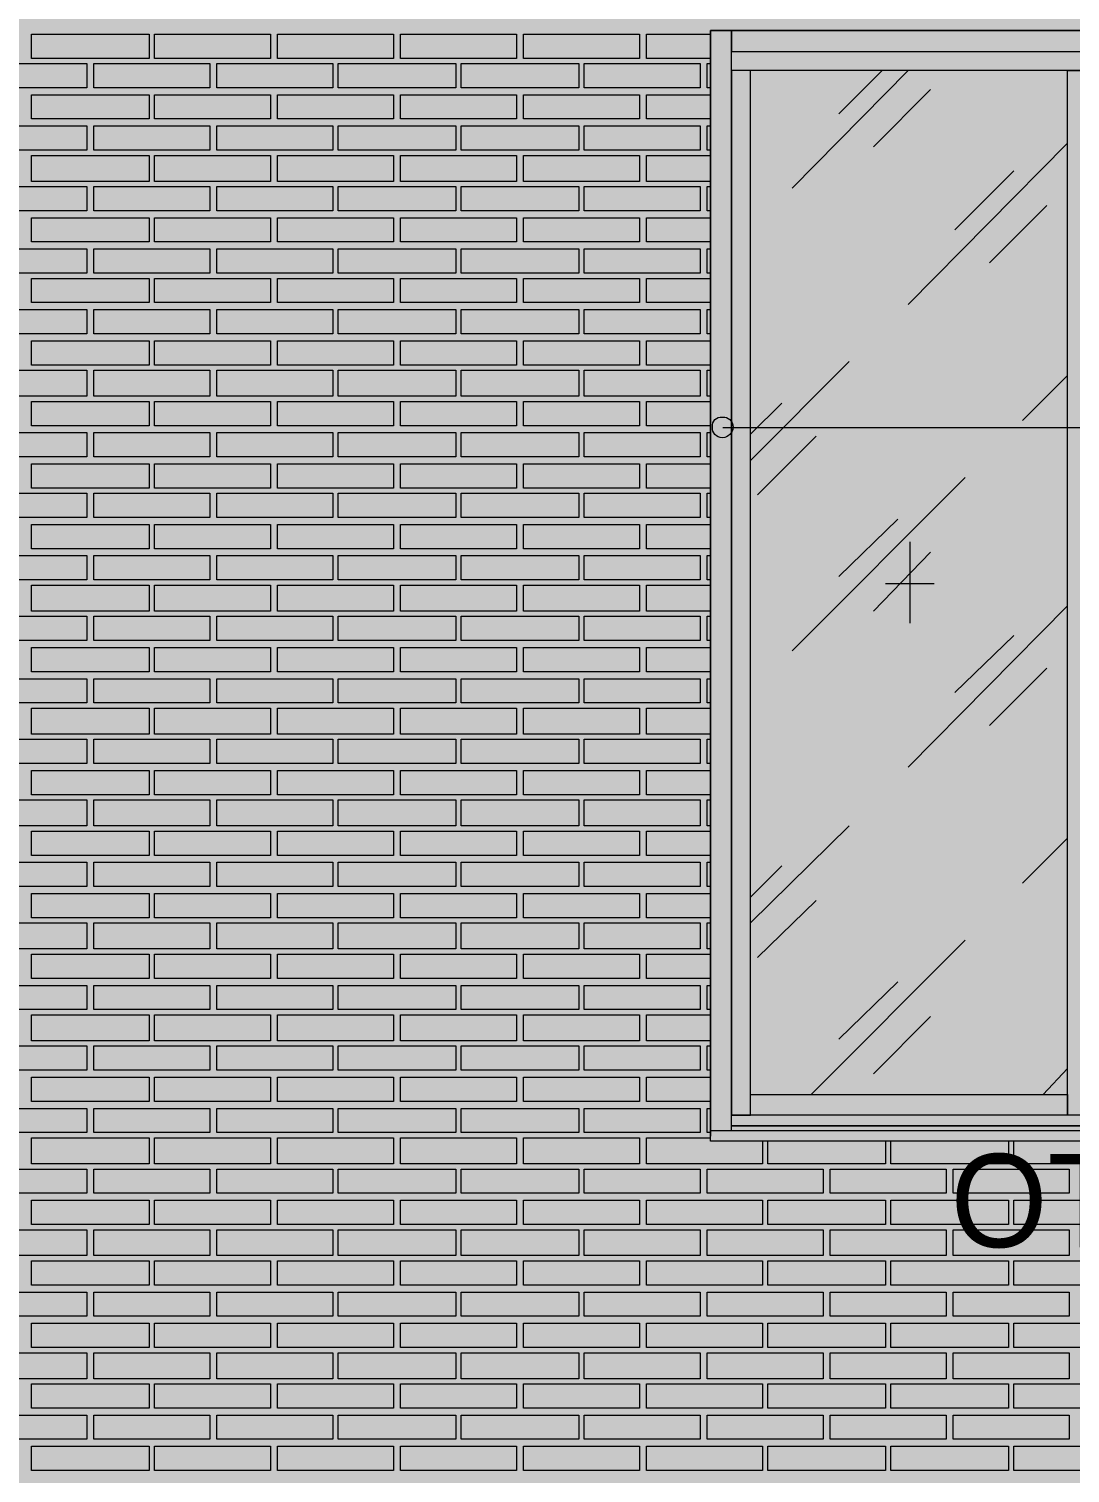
# Model space of a CAD drawing. Header units: millimetres. Extents: x -28928 to 100580, y -22867 to 36490.
# Drawn here: x 69452 to 71995, y 24464 to 27991 of the extents above; entities that cross this region are included whole.
import ezdxf

# ---------------------------------------------------------------- set-up
doc = ezdxf.new("R2010")
doc.units = ezdxf.units.MM
doc.layers.add('PDF _Геометрия', color=7, linetype='Continuous', true_color=0x8f8e8d)
doc.layers.add('PDF _Сплошная заливка', color=7, linetype='Continuous', true_color=0xffffff)
doc.layers.add('PDF _Текст', color=7, linetype='Continuous')

msp = doc.modelspace()

# ---------------------------------------------------------------- hatches: boundary and pattern name
at = {"layer": 'PDF _Сплошная заливка', "true_color": 0xdcd6cf, "transparency": 33554559}
msp.add_hatch(color=254, dxfattribs=at).paths.add_polyline_path([(64868.4, 16343.4), (64868.4, 19592.6), (66268.7, 19592.6), (66268.7, 16343.4), (82239.9, 16343.4), (82239.9, 30089.1), (52662.6, 30089.1), (52662.6, 16343.4), (62173.4, 16343.4), (62173.4, 19592.6), (64271.8, 19592.6), (64271.8, 16343.4)])

# ---------------------------------------------------------------- linework, layer by layer
at = {"layer": 'PDF _Геометрия', "color": 7, "lineweight": 9}
for points in [[(72839.1, 27986.4), (72014.1, 27986.4), (71189.1, 27986.4), (71168, 27986.4), (71168, 27935.7), (71189.1, 27935.7), (72014.1, 27935.7), (72813.7, 27935.7), (72813.7, 27889.1), (72014.1, 27889.1), (71168, 27889.1), (71168, 27935.7), (72014.1, 27935.7), (72839.1, 27935.7), (72864.5, 27935.7), (72864.5, 27986.4), (72839.1, 27986.4), (72995.7, 27986.4), (73300.3, 27986.4), (73300.3, 28286.8), (74099.9, 28286.8)], [(71168, 25299.9), (71168, 25363.4), (71168, 26636.8), (71168, 25338), (71214.5, 25338), (71214.5, 26636.8), (71214.5, 27889.1), (71168, 27889.1), (71168, 26636.8), (71168, 27910.3), (71168, 27986.4), (71117.2, 27986.4), (71117.2, 27910.3), (71117.2, 26636.8), (71117.2, 25363.4), (71117.2, 25287.2), (71117.2, 27986.4), (72915.3, 27986.4)], [(71316.1, 27601.4), (71599.5, 27889.1)], [(71430.3, 27783.4), (71536.1, 27889.1)], [(71514.9, 27703), (71654.5, 27842.6)], [(71599.5, 27318), (71988.7, 27711.4)], [(71713.7, 27499.9), (71857.6, 27643.7)], [(71798.4, 27419.5), (71938, 27559.1)], [(71214.5, 26937.2), (71455.7, 27178.4)], [(71878.7, 27034.5), (71988.7, 27144.5)], [(71214.5, 27000.7), (71290.7, 27076.8)], [(71146.8, 27017.6), (73038, 27017.6)], [(71231.4, 26852.6), (71375.3, 26996.4)], [(71316.1, 26471.8), (71739.1, 26894.9)], [(71430.3, 26653.7), (71574.1, 26793.4)], [(71603.7, 26738.4), (71603.7, 26539.5)], [(71514.9, 26569.1), (71654.5, 26713)], [(71544.5, 26636.8), (71663, 26636.8)], [(71599.5, 26188.4), (71988.7, 26581.8)], [(71713.7, 26370.3), (71857.6, 26509.9)], [(71798.4, 26289.9), (71938, 26429.5)], [(71214.5, 25807.6), (71455.7, 26044.5)], [(71878.7, 25904.9), (71988.7, 26014.9)], [(71214.5, 25871), (71290.7, 25947.2)], [(71231.4, 25723), (71375.3, 25862.6)], [(71362.6, 25388.7), (71739.1, 25765.3)], [(71430.3, 25524.1), (71574.1, 25663.7)], [(71514.9, 25439.5), (71654.5, 25579.1)], [(71929.5, 25388.7), (71988.7, 25452.2)], [(72864.5, 25338), (71168, 25338)], [(72915.3, 25304.1), (72915.3, 25299.9), (71117.2, 25299.9), (71117.2, 25304.1)], [(72915.3, 25299.9), (72915.3, 25274.5), (71117.2, 25274.5), (71117.2, 25299.9)], [(72864.5, 25312.6), (71168, 25312.6), (72864.5, 25312.6)], [(72864.5, 25312.6), (71168, 25312.6)], [(71117.2, 25274.5), (71117.2, 25283)]]:
    msp.add_lwpolyline(points, dxfattribs=at)
at = {"layer": 'PDF _Геометрия', "lineweight": 9}
for points in [[(69746.4, 27978), (69746.4, 27918.7), (69458.7, 27918.7), (69458.7, 27978)], [(70042.6, 27978), (70042.6, 27918.7), (69759.1, 27918.7), (69759.1, 27978)], [(70343, 27978), (70343, 27918.7), (70059.5, 27918.7), (70059.5, 27978)], [(70643.4, 27978), (70643.4, 27918.7), (70359.9, 27918.7), (70359.9, 27978)], [(70943.7, 27978), (70943.7, 27918.7), (70660.3, 27918.7), (70660.3, 27978)], [(69594.1, 27846.8), (69450.3, 27846.8), (69310.7, 27846.8), (69310.7, 27906), (69450.3, 27906), (69594.1, 27906)], [(69894.5, 27846.8), (69750.7, 27846.8), (69611.1, 27846.8), (69611.1, 27906), (69750.7, 27906), (69894.5, 27906)], [(70194.9, 27846.8), (70051.1, 27846.8), (69911.4, 27846.8), (69911.4, 27906), (70051.1, 27906), (70194.9, 27906)], [(70495.3, 27846.8), (70351.4, 27846.8), (70207.6, 27846.8), (70207.6, 27906), (70351.4, 27906), (70495.3, 27906)], [(70795.7, 27846.8), (70651.8, 27846.8), (70508, 27846.8), (70508, 27906), (70651.8, 27906), (70795.7, 27906)], [(71091.8, 27846.8), (70952.2, 27846.8), (70808.4, 27846.8), (70808.4, 27906), (70952.2, 27906), (71091.8, 27906)], [(69746.4, 27829.9), (69746.4, 27770.7), (69458.7, 27770.7), (69458.7, 27829.9)], [(70042.6, 27829.9), (70042.6, 27770.7), (69759.1, 27770.7), (69759.1, 27829.9)], [(70343, 27829.9), (70343, 27770.7), (70059.5, 27770.7), (70059.5, 27829.9)], [(70643.4, 27829.9), (70643.4, 27770.7), (70359.9, 27770.7), (70359.9, 27829.9)], [(70943.7, 27829.9), (70943.7, 27770.7), (70660.3, 27770.7), (70660.3, 27829.9)], [(69594.1, 27694.5), (69450.3, 27694.5), (69310.7, 27694.5), (69310.7, 27753.7), (69450.3, 27753.7), (69594.1, 27753.7)], [(69894.5, 27694.5), (69750.7, 27694.5), (69611.1, 27694.5), (69611.1, 27753.7), (69750.7, 27753.7), (69894.5, 27753.7)], [(70194.9, 27694.5), (70051.1, 27694.5), (69911.4, 27694.5), (69911.4, 27753.7), (70051.1, 27753.7), (70194.9, 27753.7)], [(70495.3, 27694.5), (70351.4, 27694.5), (70207.6, 27694.5), (70207.6, 27753.7), (70351.4, 27753.7), (70495.3, 27753.7)], [(70795.7, 27694.5), (70651.8, 27694.5), (70508, 27694.5), (70508, 27753.7), (70651.8, 27753.7), (70795.7, 27753.7)], [(71091.8, 27694.5), (70952.2, 27694.5), (70808.4, 27694.5), (70808.4, 27753.7), (70952.2, 27753.7), (71091.8, 27753.7)], [(69746.4, 27681.8), (69746.4, 27618.4), (69458.7, 27618.4), (69458.7, 27681.8)], [(70042.6, 27681.8), (70042.6, 27618.4), (69759.1, 27618.4), (69759.1, 27681.8)], [(70343, 27681.8), (70343, 27618.4), (70059.5, 27618.4), (70059.5, 27681.8)], [(70643.4, 27681.8), (70643.4, 27618.4), (70359.9, 27618.4), (70359.9, 27681.8)], [(70943.7, 27681.8), (70943.7, 27618.4), (70660.3, 27618.4), (70660.3, 27681.8)], [(69594.1, 27546.4), (69450.3, 27546.4), (69310.7, 27546.4), (69310.7, 27605.7), (69450.3, 27605.7), (69594.1, 27605.7)], [(69894.5, 27546.4), (69750.7, 27546.4), (69611.1, 27546.4), (69611.1, 27605.7), (69750.7, 27605.7), (69894.5, 27605.7)], [(70194.9, 27546.4), (70051.1, 27546.4), (69911.4, 27546.4), (69911.4, 27605.7), (70051.1, 27605.7), (70194.9, 27605.7)], [(70495.3, 27546.4), (70351.4, 27546.4), (70207.6, 27546.4), (70207.6, 27605.7), (70351.4, 27605.7), (70495.3, 27605.7)], [(70795.7, 27546.4), (70651.8, 27546.4), (70508, 27546.4), (70508, 27605.7), (70651.8, 27605.7), (70795.7, 27605.7)], [(71091.8, 27546.4), (70952.2, 27546.4), (70808.4, 27546.4), (70808.4, 27605.7), (70952.2, 27605.7), (71091.8, 27605.7)], [(69746.4, 27529.5), (69746.4, 27470.3), (69458.7, 27470.3), (69458.7, 27529.5)], [(70042.6, 27529.5), (70042.6, 27470.3), (69759.1, 27470.3), (69759.1, 27529.5)], [(70343, 27529.5), (70343, 27470.3), (70059.5, 27470.3), (70059.5, 27529.5)], [(70643.4, 27529.5), (70643.4, 27470.3), (70359.9, 27470.3), (70359.9, 27529.5)], [(70943.7, 27529.5), (70943.7, 27470.3), (70660.3, 27470.3), (70660.3, 27529.5)], [(69594.1, 27394.1), (69450.3, 27394.1), (69310.7, 27394.1), (69310.7, 27453.4), (69450.3, 27453.4), (69594.1, 27453.4)], [(69894.5, 27394.1), (69750.7, 27394.1), (69611.1, 27394.1), (69611.1, 27453.4), (69750.7, 27453.4), (69894.5, 27453.4)], [(70194.9, 27394.1), (70051.1, 27394.1), (69911.4, 27394.1), (69911.4, 27453.4), (70051.1, 27453.4), (70194.9, 27453.4)], [(70495.3, 27394.1), (70351.4, 27394.1), (70207.6, 27394.1), (70207.6, 27453.4), (70351.4, 27453.4), (70495.3, 27453.4)], [(70795.7, 27394.1), (70651.8, 27394.1), (70508, 27394.1), (70508, 27453.4), (70651.8, 27453.4), (70795.7, 27453.4)], [(71091.8, 27394.1), (70952.2, 27394.1), (70808.4, 27394.1), (70808.4, 27453.4), (70952.2, 27453.4), (71091.8, 27453.4)], [(69746.4, 27381.4), (69746.4, 27322.2), (69458.7, 27322.2), (69458.7, 27381.4)], [(70042.6, 27381.4), (70042.6, 27322.2), (69759.1, 27322.2), (69759.1, 27381.4)], [(70343, 27381.4), (70343, 27322.2), (70059.5, 27322.2), (70059.5, 27381.4)], [(70643.4, 27381.4), (70643.4, 27322.2), (70359.9, 27322.2), (70359.9, 27381.4)], [(70943.7, 27381.4), (70943.7, 27322.2), (70660.3, 27322.2), (70660.3, 27381.4)], [(69594.1, 27246), (69450.3, 27246), (69310.7, 27246), (69310.7, 27305.3), (69450.3, 27305.3), (69594.1, 27305.3)], [(69894.5, 27246), (69750.7, 27246), (69611.1, 27246), (69611.1, 27305.3), (69750.7, 27305.3), (69894.5, 27305.3)], [(70194.9, 27246), (70051.1, 27246), (69911.4, 27246), (69911.4, 27305.3), (70051.1, 27305.3), (70194.9, 27305.3)], [(70495.3, 27246), (70351.4, 27246), (70207.6, 27246), (70207.6, 27305.3), (70351.4, 27305.3), (70495.3, 27305.3)], [(70795.7, 27246), (70651.8, 27246), (70508, 27246), (70508, 27305.3), (70651.8, 27305.3), (70795.7, 27305.3)], [(71091.8, 27246), (70952.2, 27246), (70808.4, 27246), (70808.4, 27305.3), (70952.2, 27305.3), (71091.8, 27305.3)], [(69746.4, 27229.1), (69746.4, 27169.9), (69458.7, 27169.9), (69458.7, 27229.1)], [(70042.6, 27229.1), (70042.6, 27169.9), (69759.1, 27169.9), (69759.1, 27229.1)], [(70343, 27229.1), (70343, 27169.9), (70059.5, 27169.9), (70059.5, 27229.1)], [(70643.4, 27229.1), (70643.4, 27169.9), (70359.9, 27169.9), (70359.9, 27229.1)], [(70943.7, 27229.1), (70943.7, 27169.9), (70660.3, 27169.9), (70660.3, 27229.1)], [(69594.1, 27093.7), (69450.3, 27093.7), (69310.7, 27093.7), (69310.7, 27157.2), (69450.3, 27157.2), (69594.1, 27157.2)], [(69894.5, 27093.7), (69750.7, 27093.7), (69611.1, 27093.7), (69611.1, 27157.2), (69750.7, 27157.2), (69894.5, 27157.2)], [(70194.9, 27093.7), (70051.1, 27093.7), (69911.4, 27093.7), (69911.4, 27157.2), (70051.1, 27157.2), (70194.9, 27157.2)], [(70495.3, 27093.7), (70351.4, 27093.7), (70207.6, 27093.7), (70207.6, 27157.2), (70351.4, 27157.2), (70495.3, 27157.2)], [(70795.7, 27093.7), (70651.8, 27093.7), (70508, 27093.7), (70508, 27157.2), (70651.8, 27157.2), (70795.7, 27157.2)], [(71091.8, 27093.7), (70952.2, 27093.7), (70808.4, 27093.7), (70808.4, 27157.2), (70952.2, 27157.2), (71091.8, 27157.2)], [(69746.4, 27081), (69746.4, 27021.8), (69458.7, 27021.8), (69458.7, 27081)], [(70042.6, 27081), (70042.6, 27021.8), (69759.1, 27021.8), (69759.1, 27081)], [(70343, 27081), (70343, 27021.8), (70059.5, 27021.8), (70059.5, 27081)], [(70643.4, 27081), (70643.4, 27021.8), (70359.9, 27021.8), (70359.9, 27081)], [(70943.7, 27081), (70943.7, 27021.8), (70660.3, 27021.8), (70660.3, 27081)], [(69594.1, 26945.7), (69450.3, 26945.7), (69310.7, 26945.7), (69310.7, 27004.9), (69450.3, 27004.9), (69594.1, 27004.9)], [(69894.5, 26945.7), (69750.7, 26945.7), (69611.1, 26945.7), (69611.1, 27004.9), (69750.7, 27004.9), (69894.5, 27004.9)], [(70194.9, 26945.7), (70051.1, 26945.7), (69911.4, 26945.7), (69911.4, 27004.9), (70051.1, 27004.9), (70194.9, 27004.9)], [(70495.3, 26945.7), (70351.4, 26945.7), (70207.6, 26945.7), (70207.6, 27004.9), (70351.4, 27004.9), (70495.3, 27004.9)], [(70795.7, 26945.7), (70651.8, 26945.7), (70508, 26945.7), (70508, 27004.9), (70651.8, 27004.9), (70795.7, 27004.9)], [(71091.8, 26945.7), (70952.2, 26945.7), (70808.4, 26945.7), (70808.4, 27004.9), (70952.2, 27004.9), (71091.8, 27004.9)], [(69746.4, 26928.7), (69746.4, 26869.5), (69458.7, 26869.5), (69458.7, 26928.7)], [(70042.6, 26928.7), (70042.6, 26869.5), (69759.1, 26869.5), (69759.1, 26928.7)], [(70343, 26928.7), (70343, 26869.5), (70059.5, 26869.5), (70059.5, 26928.7)], [(70643.4, 26928.7), (70643.4, 26869.5), (70359.9, 26869.5), (70359.9, 26928.7)], [(70943.7, 26928.7), (70943.7, 26869.5), (70660.3, 26869.5), (70660.3, 26928.7)], [(69594.1, 26797.6), (69450.3, 26797.6), (69310.7, 26797.6), (69310.7, 26856.8), (69450.3, 26856.8), (69594.1, 26856.8)], [(69894.5, 26797.6), (69750.7, 26797.6), (69611.1, 26797.6), (69611.1, 26856.8), (69750.7, 26856.8), (69894.5, 26856.8)], [(70194.9, 26797.6), (70051.1, 26797.6), (69911.4, 26797.6), (69911.4, 26856.8), (70051.1, 26856.8), (70194.9, 26856.8)], [(70495.3, 26797.6), (70351.4, 26797.6), (70207.6, 26797.6), (70207.6, 26856.8), (70351.4, 26856.8), (70495.3, 26856.8)], [(70795.7, 26797.6), (70651.8, 26797.6), (70508, 26797.6), (70508, 26856.8), (70651.8, 26856.8), (70795.7, 26856.8)], [(71091.8, 26797.6), (70952.2, 26797.6), (70808.4, 26797.6), (70808.4, 26856.8), (70952.2, 26856.8), (71091.8, 26856.8)], [(69746.4, 26780.7), (69746.4, 26721.4), (69458.7, 26721.4), (69458.7, 26780.7)], [(70042.6, 26780.7), (70042.6, 26721.4), (69759.1, 26721.4), (69759.1, 26780.7)], [(70343, 26780.7), (70343, 26721.4), (70059.5, 26721.4), (70059.5, 26780.7)], [(70643.4, 26780.7), (70643.4, 26721.4), (70359.9, 26721.4), (70359.9, 26780.7)], [(70943.7, 26780.7), (70943.7, 26721.4), (70660.3, 26721.4), (70660.3, 26780.7)], [(69594.1, 26645.3), (69450.3, 26645.3), (69310.7, 26645.3), (69310.7, 26704.5), (69450.3, 26704.5), (69594.1, 26704.5)], [(69894.5, 26645.3), (69750.7, 26645.3), (69611.1, 26645.3), (69611.1, 26704.5), (69750.7, 26704.5), (69894.5, 26704.5)], [(70194.9, 26645.3), (70051.1, 26645.3), (69911.4, 26645.3), (69911.4, 26704.5), (70051.1, 26704.5), (70194.9, 26704.5)], [(70495.3, 26645.3), (70351.4, 26645.3), (70207.6, 26645.3), (70207.6, 26704.5), (70351.4, 26704.5), (70495.3, 26704.5)], [(70795.7, 26645.3), (70651.8, 26645.3), (70508, 26645.3), (70508, 26704.5), (70651.8, 26704.5), (70795.7, 26704.5)], [(71091.8, 26645.3), (70952.2, 26645.3), (70808.4, 26645.3), (70808.4, 26704.5), (70952.2, 26704.5), (71091.8, 26704.5)], [(69746.4, 26632.6), (69746.4, 26569.1), (69458.7, 26569.1), (69458.7, 26632.6)], [(70042.6, 26632.6), (70042.6, 26569.1), (69759.1, 26569.1), (69759.1, 26632.6)], [(70343, 26632.6), (70343, 26569.1), (70059.5, 26569.1), (70059.5, 26632.6)], [(70643.4, 26632.6), (70643.4, 26569.1), (70359.9, 26569.1), (70359.9, 26632.6)], [(70943.7, 26632.6), (70943.7, 26569.1), (70660.3, 26569.1), (70660.3, 26632.6)], [(69594.1, 26497.2), (69450.3, 26497.2), (69310.7, 26497.2), (69310.7, 26556.4), (69450.3, 26556.4), (69594.1, 26556.4)], [(69894.5, 26497.2), (69750.7, 26497.2), (69611.1, 26497.2), (69611.1, 26556.4), (69750.7, 26556.4), (69894.5, 26556.4)], [(70194.9, 26497.2), (70051.1, 26497.2), (69911.4, 26497.2), (69911.4, 26556.4), (70051.1, 26556.4), (70194.9, 26556.4)], [(70495.3, 26497.2), (70351.4, 26497.2), (70207.6, 26497.2), (70207.6, 26556.4), (70351.4, 26556.4), (70495.3, 26556.4)], [(70795.7, 26497.2), (70651.8, 26497.2), (70508, 26497.2), (70508, 26556.4), (70651.8, 26556.4), (70795.7, 26556.4)], [(71091.8, 26497.2), (70952.2, 26497.2), (70808.4, 26497.2), (70808.4, 26556.4), (70952.2, 26556.4), (71091.8, 26556.4)], [(69746.4, 26480.3), (69746.4, 26421), (69458.7, 26421), (69458.7, 26480.3)], [(70042.6, 26480.3), (70042.6, 26421), (69759.1, 26421), (69759.1, 26480.3)], [(70343, 26480.3), (70343, 26421), (70059.5, 26421), (70059.5, 26480.3)], [(70643.4, 26480.3), (70643.4, 26421), (70359.9, 26421), (70359.9, 26480.3)], [(70943.7, 26480.3), (70943.7, 26421), (70660.3, 26421), (70660.3, 26480.3)], [(69594.1, 26344.9), (69450.3, 26344.9), (69310.7, 26344.9), (69310.7, 26404.1), (69450.3, 26404.1), (69594.1, 26404.1)], [(69894.5, 26344.9), (69750.7, 26344.9), (69611.1, 26344.9), (69611.1, 26404.1), (69750.7, 26404.1), (69894.5, 26404.1)], [(70194.9, 26344.9), (70051.1, 26344.9), (69911.4, 26344.9), (69911.4, 26404.1), (70051.1, 26404.1), (70194.9, 26404.1)], [(70495.3, 26344.9), (70351.4, 26344.9), (70207.6, 26344.9), (70207.6, 26404.1), (70351.4, 26404.1), (70495.3, 26404.1)], [(70795.7, 26344.9), (70651.8, 26344.9), (70508, 26344.9), (70508, 26404.1), (70651.8, 26404.1), (70795.7, 26404.1)], [(71091.8, 26344.9), (70952.2, 26344.9), (70808.4, 26344.9), (70808.4, 26404.1), (70952.2, 26404.1), (71091.8, 26404.1)], [(69746.4, 26332.2), (69746.4, 26268.7), (69458.7, 26268.7), (69458.7, 26332.2)], [(70042.6, 26332.2), (70042.6, 26268.7), (69759.1, 26268.7), (69759.1, 26332.2)], [(70343, 26332.2), (70343, 26268.7), (70059.5, 26268.7), (70059.5, 26332.2)], [(70643.4, 26332.2), (70643.4, 26268.7), (70359.9, 26268.7), (70359.9, 26332.2)], [(70943.7, 26332.2), (70943.7, 26268.7), (70660.3, 26268.7), (70660.3, 26332.2)], [(69594.1, 26196.8), (69450.3, 26196.8), (69310.7, 26196.8), (69310.7, 26256), (69450.3, 26256), (69594.1, 26256)], [(69894.5, 26196.8), (69750.7, 26196.8), (69611.1, 26196.8), (69611.1, 26256), (69750.7, 26256), (69894.5, 26256)], [(70194.9, 26196.8), (70051.1, 26196.8), (69911.4, 26196.8), (69911.4, 26256), (70051.1, 26256), (70194.9, 26256)], [(70495.3, 26196.8), (70351.4, 26196.8), (70207.6, 26196.8), (70207.6, 26256), (70351.4, 26256), (70495.3, 26256)], [(70795.7, 26196.8), (70651.8, 26196.8), (70508, 26196.8), (70508, 26256), (70651.8, 26256), (70795.7, 26256)], [(71091.8, 26196.8), (70952.2, 26196.8), (70808.4, 26196.8), (70808.4, 26256), (70952.2, 26256), (71091.8, 26256)], [(69746.4, 26179.9), (69746.4, 26120.7), (69458.7, 26120.7), (69458.7, 26179.9)], [(70042.6, 26179.9), (70042.6, 26120.7), (69759.1, 26120.7), (69759.1, 26179.9)], [(70343, 26179.9), (70343, 26120.7), (70059.5, 26120.7), (70059.5, 26179.9)], [(70643.4, 26179.9), (70643.4, 26120.7), (70359.9, 26120.7), (70359.9, 26179.9)], [(70943.7, 26179.9), (70943.7, 26120.7), (70660.3, 26120.7), (70660.3, 26179.9)], [(69594.1, 26044.5), (69450.3, 26044.5), (69310.7, 26044.5), (69310.7, 26108), (69450.3, 26108), (69594.1, 26108)], [(69894.5, 26044.5), (69750.7, 26044.5), (69611.1, 26044.5), (69611.1, 26108), (69750.7, 26108), (69894.5, 26108)], [(70194.9, 26044.5), (70051.1, 26044.5), (69911.4, 26044.5), (69911.4, 26108), (70051.1, 26108), (70194.9, 26108)], [(70495.3, 26044.5), (70351.4, 26044.5), (70207.6, 26044.5), (70207.6, 26108), (70351.4, 26108), (70495.3, 26108)], [(70795.7, 26044.5), (70651.8, 26044.5), (70508, 26044.5), (70508, 26108), (70651.8, 26108), (70795.7, 26108)], [(71091.8, 26044.5), (70952.2, 26044.5), (70808.4, 26044.5), (70808.4, 26108), (70952.2, 26108), (71091.8, 26108)], [(69746.4, 26031.8), (69746.4, 25972.6), (69458.7, 25972.6), (69458.7, 26031.8)], [(70042.6, 26031.8), (70042.6, 25972.6), (69759.1, 25972.6), (69759.1, 26031.8)], [(70343, 26031.8), (70343, 25972.6), (70059.5, 25972.6), (70059.5, 26031.8)], [(70643.4, 26031.8), (70643.4, 25972.6), (70359.9, 25972.6), (70359.9, 26031.8)], [(70943.7, 26031.8), (70943.7, 25972.6), (70660.3, 25972.6), (70660.3, 26031.8)], [(69594.1, 25896.4), (69450.3, 25896.4), (69310.7, 25896.4), (69310.7, 25955.7), (69450.3, 25955.7), (69594.1, 25955.7)], [(69894.5, 25896.4), (69750.7, 25896.4), (69611.1, 25896.4), (69611.1, 25955.7), (69750.7, 25955.7), (69894.5, 25955.7)], [(70194.9, 25896.4), (70051.1, 25896.4), (69911.4, 25896.4), (69911.4, 25955.7), (70051.1, 25955.7), (70194.9, 25955.7)], [(70495.3, 25896.4), (70351.4, 25896.4), (70207.6, 25896.4), (70207.6, 25955.7), (70351.4, 25955.7), (70495.3, 25955.7)], [(70795.7, 25896.4), (70651.8, 25896.4), (70508, 25896.4), (70508, 25955.7), (70651.8, 25955.7), (70795.7, 25955.7)], [(71091.8, 25896.4), (70952.2, 25896.4), (70808.4, 25896.4), (70808.4, 25955.7), (70952.2, 25955.7), (71091.8, 25955.7)], [(69746.4, 25879.5), (69746.4, 25820.3), (69458.7, 25820.3), (69458.7, 25879.5)], [(70042.6, 25879.5), (70042.6, 25820.3), (69759.1, 25820.3), (69759.1, 25879.5)], [(70343, 25879.5), (70343, 25820.3), (70059.5, 25820.3), (70059.5, 25879.5)], [(70643.4, 25879.5), (70643.4, 25820.3), (70359.9, 25820.3), (70359.9, 25879.5)], [(70943.7, 25879.5), (70943.7, 25820.3), (70660.3, 25820.3), (70660.3, 25879.5)], [(69594.1, 25744.1), (69450.3, 25744.1), (69310.7, 25744.1), (69310.7, 25807.6), (69450.3, 25807.6), (69594.1, 25807.6)], [(69894.5, 25744.1), (69750.7, 25744.1), (69611.1, 25744.1), (69611.1, 25807.6), (69750.7, 25807.6), (69894.5, 25807.6)], [(70194.9, 25744.1), (70051.1, 25744.1), (69911.4, 25744.1), (69911.4, 25807.6), (70051.1, 25807.6), (70194.9, 25807.6)], [(70495.3, 25744.1), (70351.4, 25744.1), (70207.6, 25744.1), (70207.6, 25807.6), (70351.4, 25807.6), (70495.3, 25807.6)], [(70795.7, 25744.1), (70651.8, 25744.1), (70508, 25744.1), (70508, 25807.6), (70651.8, 25807.6), (70795.7, 25807.6)], [(71091.8, 25744.1), (70952.2, 25744.1), (70808.4, 25744.1), (70808.4, 25807.6), (70952.2, 25807.6), (71091.8, 25807.6)], [(69746.4, 25731.4), (69746.4, 25672.2), (69458.7, 25672.2), (69458.7, 25731.4)], [(70042.6, 25731.4), (70042.6, 25672.2), (69759.1, 25672.2), (69759.1, 25731.4)], [(70343, 25731.4), (70343, 25672.2), (70059.5, 25672.2), (70059.5, 25731.4)], [(70643.4, 25731.4), (70643.4, 25672.2), (70359.9, 25672.2), (70359.9, 25731.4)], [(70943.7, 25731.4), (70943.7, 25672.2), (70660.3, 25672.2), (70660.3, 25731.4)], [(69594.1, 25596), (69450.3, 25596), (69310.7, 25596), (69310.7, 25655.3), (69450.3, 25655.3), (69594.1, 25655.3)], [(69894.5, 25596), (69750.7, 25596), (69611.1, 25596), (69611.1, 25655.3), (69750.7, 25655.3), (69894.5, 25655.3)], [(70194.9, 25596), (70051.1, 25596), (69911.4, 25596), (69911.4, 25655.3), (70051.1, 25655.3), (70194.9, 25655.3)], [(70495.3, 25596), (70351.4, 25596), (70207.6, 25596), (70207.6, 25655.3), (70351.4, 25655.3), (70495.3, 25655.3)], [(70795.7, 25596), (70651.8, 25596), (70508, 25596), (70508, 25655.3), (70651.8, 25655.3), (70795.7, 25655.3)], [(71091.8, 25596), (70952.2, 25596), (70808.4, 25596), (70808.4, 25655.3), (70952.2, 25655.3), (71091.8, 25655.3)], [(69746.4, 25583.4), (69746.4, 25519.9), (69458.7, 25519.9), (69458.7, 25583.4)], [(70042.6, 25583.4), (70042.6, 25519.9), (69759.1, 25519.9), (69759.1, 25583.4)], [(70343, 25583.4), (70343, 25519.9), (70059.5, 25519.9), (70059.5, 25583.4)], [(70643.4, 25583.4), (70643.4, 25519.9), (70359.9, 25519.9), (70359.9, 25583.4)], [(70943.7, 25583.4), (70943.7, 25519.9), (70660.3, 25519.9), (70660.3, 25583.4)], [(69594.1, 25448), (69450.3, 25448), (69310.7, 25448), (69310.7, 25507.2), (69450.3, 25507.2), (69594.1, 25507.2)], [(69894.5, 25448), (69750.7, 25448), (69611.1, 25448), (69611.1, 25507.2), (69750.7, 25507.2), (69894.5, 25507.2)], [(70194.9, 25448), (70051.1, 25448), (69911.4, 25448), (69911.4, 25507.2), (70051.1, 25507.2), (70194.9, 25507.2)], [(70495.3, 25448), (70351.4, 25448), (70207.6, 25448), (70207.6, 25507.2), (70351.4, 25507.2), (70495.3, 25507.2)], [(70795.7, 25448), (70651.8, 25448), (70508, 25448), (70508, 25507.2), (70651.8, 25507.2), (70795.7, 25507.2)], [(71091.8, 25448), (70952.2, 25448), (70808.4, 25448), (70808.4, 25507.2), (70952.2, 25507.2), (71091.8, 25507.2)], [(69746.4, 25431), (69746.4, 25371.8), (69458.7, 25371.8), (69458.7, 25431)], [(70042.6, 25431), (70042.6, 25371.8), (69759.1, 25371.8), (69759.1, 25431)], [(70343, 25431), (70343, 25371.8), (70059.5, 25371.8), (70059.5, 25431)], [(70643.4, 25431), (70643.4, 25371.8), (70359.9, 25371.8), (70359.9, 25431)], [(70943.7, 25431), (70943.7, 25371.8), (70660.3, 25371.8), (70660.3, 25431)], [(69594.1, 25295.7), (69450.3, 25295.7), (69310.7, 25295.7), (69310.7, 25354.9), (69450.3, 25354.9), (69594.1, 25354.9)], [(69894.5, 25295.7), (69750.7, 25295.7), (69611.1, 25295.7), (69611.1, 25354.9), (69750.7, 25354.9), (69894.5, 25354.9)], [(70194.9, 25295.7), (70051.1, 25295.7), (69911.4, 25295.7), (69911.4, 25354.9), (70051.1, 25354.9), (70194.9, 25354.9)], [(70495.3, 25295.7), (70351.4, 25295.7), (70207.6, 25295.7), (70207.6, 25354.9), (70351.4, 25354.9), (70495.3, 25354.9)], [(70795.7, 25295.7), (70651.8, 25295.7), (70508, 25295.7), (70508, 25354.9), (70651.8, 25354.9), (70795.7, 25354.9)], [(71091.8, 25295.7), (70952.2, 25295.7), (70808.4, 25295.7), (70808.4, 25354.9), (70952.2, 25354.9), (71091.8, 25354.9)], [(69746.4, 25283), (69746.4, 25219.5), (69458.7, 25219.5), (69458.7, 25283)], [(70042.6, 25283), (70042.6, 25219.5), (69759.1, 25219.5), (69759.1, 25283)], [(70343, 25283), (70343, 25219.5), (70059.5, 25219.5), (70059.5, 25283)], [(70643.4, 25283), (70643.4, 25219.5), (70359.9, 25219.5), (70359.9, 25283)], [(70943.7, 25283), (70943.7, 25219.5), (70660.3, 25219.5), (70660.3, 25283)], [(69594.1, 25147.6), (69450.3, 25147.6), (69310.7, 25147.6), (69310.7, 25206.8), (69450.3, 25206.8), (69594.1, 25206.8)], [(69894.5, 25147.6), (69750.7, 25147.6), (69611.1, 25147.6), (69611.1, 25206.8), (69750.7, 25206.8), (69894.5, 25206.8)], [(70194.9, 25147.6), (70051.1, 25147.6), (69911.4, 25147.6), (69911.4, 25206.8), (70051.1, 25206.8), (70194.9, 25206.8)], [(70495.3, 25147.6), (70351.4, 25147.6), (70207.6, 25147.6), (70207.6, 25206.8), (70351.4, 25206.8), (70495.3, 25206.8)], [(70795.7, 25147.6), (70651.8, 25147.6), (70508, 25147.6), (70508, 25206.8), (70651.8, 25206.8), (70795.7, 25206.8)], [(71091.8, 25147.6), (70952.2, 25147.6), (70808.4, 25147.6), (70808.4, 25206.8), (70952.2, 25206.8), (71091.8, 25206.8)], [(71392.2, 25147.6), (71252.6, 25147.6), (71108.7, 25147.6), (71108.7, 25206.8), (71252.6, 25206.8), (71392.2, 25206.8)], [(71692.6, 25147.6), (71553, 25147.6), (71409.1, 25147.6), (71409.1, 25206.8), (71553, 25206.8), (71692.6, 25206.8)], [(71993, 25147.6), (71849.1, 25147.6), (71709.5, 25147.6), (71709.5, 25206.8), (71849.1, 25206.8), (71993, 25206.8)], [(69746.4, 25130.7), (69746.4, 25071.4), (69458.7, 25071.4), (69458.7, 25130.7)], [(70042.6, 25130.7), (70042.6, 25071.4), (69759.1, 25071.4), (69759.1, 25130.7)], [(70343, 25130.7), (70343, 25071.4), (70059.5, 25071.4), (70059.5, 25130.7)], [(70643.4, 25130.7), (70643.4, 25071.4), (70359.9, 25071.4), (70359.9, 25130.7)], [(70943.7, 25130.7), (70943.7, 25071.4), (70660.3, 25071.4), (70660.3, 25130.7)], [(71244.1, 25130.7), (71244.1, 25071.4), (70960.7, 25071.4), (70960.7, 25130.7)], [(71544.5, 25130.7), (71544.5, 25071.4), (71256.8, 25071.4), (71256.8, 25130.7)], [(71844.9, 25130.7), (71844.9, 25071.4), (71557.2, 25071.4), (71557.2, 25130.7)], [(72141.1, 25130.7), (72141.1, 25071.4), (71857.6, 25071.4), (71857.6, 25130.7)], [(69594.1, 24995.3), (69450.3, 24995.3), (69310.7, 24995.3), (69310.7, 25058.7), (69450.3, 25058.7), (69594.1, 25058.7)], [(69894.5, 24995.3), (69750.7, 24995.3), (69611.1, 24995.3), (69611.1, 25058.7), (69750.7, 25058.7), (69894.5, 25058.7)], [(70194.9, 24995.3), (70051.1, 24995.3), (69911.4, 24995.3), (69911.4, 25058.7), (70051.1, 25058.7), (70194.9, 25058.7)], [(70495.3, 24995.3), (70351.4, 24995.3), (70207.6, 24995.3), (70207.6, 25058.7), (70351.4, 25058.7), (70495.3, 25058.7)], [(70795.7, 24995.3), (70651.8, 24995.3), (70508, 24995.3), (70508, 25058.7), (70651.8, 25058.7), (70795.7, 25058.7)], [(71091.8, 24995.3), (70952.2, 24995.3), (70808.4, 24995.3), (70808.4, 25058.7), (70952.2, 25058.7), (71091.8, 25058.7)], [(71392.2, 24995.3), (71252.6, 24995.3), (71108.7, 24995.3), (71108.7, 25058.7), (71252.6, 25058.7), (71392.2, 25058.7)], [(71692.6, 24995.3), (71553, 24995.3), (71409.1, 24995.3), (71409.1, 25058.7), (71553, 25058.7), (71692.6, 25058.7)], [(71993, 24995.3), (71849.1, 24995.3), (71709.5, 24995.3), (71709.5, 25058.7), (71849.1, 25058.7), (71993, 25058.7)], [(69746.4, 24982.6), (69746.4, 24923.4), (69458.7, 24923.4), (69458.7, 24982.6)], [(70042.6, 24982.6), (70042.6, 24923.4), (69759.1, 24923.4), (69759.1, 24982.6)], [(70343, 24982.6), (70343, 24923.4), (70059.5, 24923.4), (70059.5, 24982.6)], [(70643.4, 24982.6), (70643.4, 24923.4), (70359.9, 24923.4), (70359.9, 24982.6)], [(70943.7, 24982.6), (70943.7, 24923.4), (70660.3, 24923.4), (70660.3, 24982.6)], [(71244.1, 24982.6), (71244.1, 24923.4), (70960.7, 24923.4), (70960.7, 24982.6)], [(71544.5, 24982.6), (71544.5, 24923.4), (71256.8, 24923.4), (71256.8, 24982.6)], [(71844.9, 24982.6), (71844.9, 24923.4), (71557.2, 24923.4), (71557.2, 24982.6)], [(72141.1, 24982.6), (72141.1, 24923.4), (71857.6, 24923.4), (71857.6, 24982.6)], [(69594.1, 24847.2), (69450.3, 24847.2), (69310.7, 24847.2), (69310.7, 24906.4), (69450.3, 24906.4), (69594.1, 24906.4)], [(69894.5, 24847.2), (69750.7, 24847.2), (69611.1, 24847.2), (69611.1, 24906.4), (69750.7, 24906.4), (69894.5, 24906.4)], [(70194.9, 24847.2), (70051.1, 24847.2), (69911.4, 24847.2), (69911.4, 24906.4), (70051.1, 24906.4), (70194.9, 24906.4)], [(70495.3, 24847.2), (70351.4, 24847.2), (70207.6, 24847.2), (70207.6, 24906.4), (70351.4, 24906.4), (70495.3, 24906.4)], [(70795.7, 24847.2), (70651.8, 24847.2), (70508, 24847.2), (70508, 24906.4), (70651.8, 24906.4), (70795.7, 24906.4)], [(71091.8, 24847.2), (70952.2, 24847.2), (70808.4, 24847.2), (70808.4, 24906.4), (70952.2, 24906.4), (71091.8, 24906.4)], [(71392.2, 24847.2), (71252.6, 24847.2), (71108.7, 24847.2), (71108.7, 24906.4), (71252.6, 24906.4), (71392.2, 24906.4)], [(71692.6, 24847.2), (71553, 24847.2), (71409.1, 24847.2), (71409.1, 24906.4), (71553, 24906.4), (71692.6, 24906.4)], [(71993, 24847.2), (71849.1, 24847.2), (71709.5, 24847.2), (71709.5, 24906.4), (71849.1, 24906.4), (71993, 24906.4)], [(69746.4, 24830.3), (69746.4, 24771), (69458.7, 24771), (69458.7, 24830.3)], [(70042.6, 24830.3), (70042.6, 24771), (69759.1, 24771), (69759.1, 24830.3)], [(70343, 24830.3), (70343, 24771), (70059.5, 24771), (70059.5, 24830.3)], [(70643.4, 24830.3), (70643.4, 24771), (70359.9, 24771), (70359.9, 24830.3)], [(70943.7, 24830.3), (70943.7, 24771), (70660.3, 24771), (70660.3, 24830.3)], [(71244.1, 24830.3), (71244.1, 24771), (70960.7, 24771), (70960.7, 24830.3)], [(71544.5, 24830.3), (71544.5, 24771), (71256.8, 24771), (71256.8, 24830.3)], [(71844.9, 24830.3), (71844.9, 24771), (71557.2, 24771), (71557.2, 24830.3)], [(72141.1, 24830.3), (72141.1, 24771), (71857.6, 24771), (71857.6, 24830.3)], [(69594.1, 24694.9), (69450.3, 24694.9), (69310.7, 24694.9), (69310.7, 24758.4), (69450.3, 24758.4), (69594.1, 24758.4)], [(69894.5, 24694.9), (69750.7, 24694.9), (69611.1, 24694.9), (69611.1, 24758.4), (69750.7, 24758.4), (69894.5, 24758.4)], [(70194.9, 24694.9), (70051.1, 24694.9), (69911.4, 24694.9), (69911.4, 24758.4), (70051.1, 24758.4), (70194.9, 24758.4)], [(70495.3, 24694.9), (70351.4, 24694.9), (70207.6, 24694.9), (70207.6, 24758.4), (70351.4, 24758.4), (70495.3, 24758.4)], [(70795.7, 24694.9), (70651.8, 24694.9), (70508, 24694.9), (70508, 24758.4), (70651.8, 24758.4), (70795.7, 24758.4)], [(71091.8, 24694.9), (70952.2, 24694.9), (70808.4, 24694.9), (70808.4, 24758.4), (70952.2, 24758.4), (71091.8, 24758.4)], [(71392.2, 24694.9), (71252.6, 24694.9), (71108.7, 24694.9), (71108.7, 24758.4), (71252.6, 24758.4), (71392.2, 24758.4)], [(71692.6, 24694.9), (71553, 24694.9), (71409.1, 24694.9), (71409.1, 24758.4), (71553, 24758.4), (71692.6, 24758.4)], [(71993, 24694.9), (71849.1, 24694.9), (71709.5, 24694.9), (71709.5, 24758.4), (71849.1, 24758.4), (71993, 24758.4)], [(69746.4, 24682.2), (69746.4, 24623), (69458.7, 24623), (69458.7, 24682.2)], [(70042.6, 24682.2), (70042.6, 24623), (69759.1, 24623), (69759.1, 24682.2)], [(70343, 24682.2), (70343, 24623), (70059.5, 24623), (70059.5, 24682.2)], [(70643.4, 24682.2), (70643.4, 24623), (70359.9, 24623), (70359.9, 24682.2)], [(70943.7, 24682.2), (70943.7, 24623), (70660.3, 24623), (70660.3, 24682.2)], [(71244.1, 24682.2), (71244.1, 24623), (70960.7, 24623), (70960.7, 24682.2)], [(71544.5, 24682.2), (71544.5, 24623), (71256.8, 24623), (71256.8, 24682.2)], [(71844.9, 24682.2), (71844.9, 24623), (71557.2, 24623), (71557.2, 24682.2)], [(72141.1, 24682.2), (72141.1, 24623), (71857.6, 24623), (71857.6, 24682.2)], [(69594.1, 24546.8), (69450.3, 24546.8), (69310.7, 24546.8), (69310.7, 24606), (69450.3, 24606), (69594.1, 24606)], [(69894.5, 24546.8), (69750.7, 24546.8), (69611.1, 24546.8), (69611.1, 24606), (69750.7, 24606), (69894.5, 24606)], [(70194.9, 24546.8), (70051.1, 24546.8), (69911.4, 24546.8), (69911.4, 24606), (70051.1, 24606), (70194.9, 24606)], [(70495.3, 24546.8), (70351.4, 24546.8), (70207.6, 24546.8), (70207.6, 24606), (70351.4, 24606), (70495.3, 24606)], [(70795.7, 24546.8), (70651.8, 24546.8), (70508, 24546.8), (70508, 24606), (70651.8, 24606), (70795.7, 24606)], [(71091.8, 24546.8), (70952.2, 24546.8), (70808.4, 24546.8), (70808.4, 24606), (70952.2, 24606), (71091.8, 24606)], [(71392.2, 24546.8), (71252.6, 24546.8), (71108.7, 24546.8), (71108.7, 24606), (71252.6, 24606), (71392.2, 24606)], [(71692.6, 24546.8), (71553, 24546.8), (71409.1, 24546.8), (71409.1, 24606), (71553, 24606), (71692.6, 24606)], [(71993, 24546.8), (71849.1, 24546.8), (71709.5, 24546.8), (71709.5, 24606), (71849.1, 24606), (71993, 24606)], [(69746.4, 24529.9), (69746.4, 24470.7), (69458.7, 24470.7), (69458.7, 24529.9)], [(70042.6, 24529.9), (70042.6, 24470.7), (69759.1, 24470.7), (69759.1, 24529.9)], [(70343, 24529.9), (70343, 24470.7), (70059.5, 24470.7), (70059.5, 24529.9)], [(70643.4, 24529.9), (70643.4, 24470.7), (70359.9, 24470.7), (70359.9, 24529.9)], [(70943.7, 24529.9), (70943.7, 24470.7), (70660.3, 24470.7), (70660.3, 24529.9)], [(71244.1, 24529.9), (71244.1, 24470.7), (70960.7, 24470.7), (70960.7, 24529.9)], [(71544.5, 24529.9), (71544.5, 24470.7), (71256.8, 24470.7), (71256.8, 24529.9)], [(71844.9, 24529.9), (71844.9, 24470.7), (71557.2, 24470.7), (71557.2, 24529.9)], [(72141.1, 24529.9), (72141.1, 24470.7), (71857.6, 24470.7), (71857.6, 24529.9)]]:
    msp.add_lwpolyline(points, close=True, dxfattribs=at)
for points in [[(71117.2, 27918.7), (70960.7, 27918.7), (70960.7, 27978), (71117.2, 27978)], [(71117.2, 27846.8), (71108.7, 27846.8), (71108.7, 27906), (71117.2, 27906)], [(71117.2, 27770.7), (70960.7, 27770.7), (70960.7, 27829.9), (71117.2, 27829.9)], [(71117.2, 27694.5), (71108.7, 27694.5), (71108.7, 27753.7), (71117.2, 27753.7)], [(71117.2, 27618.4), (70960.7, 27618.4), (70960.7, 27681.8), (71117.2, 27681.8)], [(71117.2, 27546.4), (71108.7, 27546.4), (71108.7, 27605.7), (71117.2, 27605.7)], [(71117.2, 27470.3), (70960.7, 27470.3), (70960.7, 27529.5), (71117.2, 27529.5)], [(71117.2, 27394.1), (71108.7, 27394.1), (71108.7, 27453.4), (71117.2, 27453.4)], [(71117.2, 27322.2), (70960.7, 27322.2), (70960.7, 27381.4), (71117.2, 27381.4)], [(71117.2, 27246), (71108.7, 27246), (71108.7, 27305.3), (71117.2, 27305.3)], [(71117.2, 27169.9), (70960.7, 27169.9), (70960.7, 27229.1), (71117.2, 27229.1)], [(71117.2, 27093.7), (71108.7, 27093.7), (71108.7, 27157.2), (71117.2, 27157.2)], [(71117.2, 27021.8), (70960.7, 27021.8), (70960.7, 27081), (71117.2, 27081)], [(71117.2, 26945.7), (71108.7, 26945.7), (71108.7, 27004.9), (71117.2, 27004.9)], [(71117.2, 26869.5), (70960.7, 26869.5), (70960.7, 26928.7), (71117.2, 26928.7)], [(71117.2, 26797.6), (71108.7, 26797.6), (71108.7, 26856.8), (71117.2, 26856.8)], [(71117.2, 26721.4), (70960.7, 26721.4), (70960.7, 26780.7), (71117.2, 26780.7)], [(71117.2, 26645.3), (71108.7, 26645.3), (71108.7, 26704.5), (71117.2, 26704.5)], [(71117.2, 26569.1), (70960.7, 26569.1), (70960.7, 26632.6), (71117.2, 26632.6)], [(71117.2, 26497.2), (71108.7, 26497.2), (71108.7, 26556.4), (71117.2, 26556.4)], [(71117.2, 26421), (70960.7, 26421), (70960.7, 26480.3), (71117.2, 26480.3)], [(71117.2, 26344.9), (71108.7, 26344.9), (71108.7, 26404.1), (71117.2, 26404.1)], [(71117.2, 26268.7), (70960.7, 26268.7), (70960.7, 26332.2), (71117.2, 26332.2)], [(71117.2, 26196.8), (71108.7, 26196.8), (71108.7, 26256), (71117.2, 26256)], [(71117.2, 26120.7), (70960.7, 26120.7), (70960.7, 26179.9), (71117.2, 26179.9)], [(71117.2, 26044.5), (71108.7, 26044.5), (71108.7, 26108), (71117.2, 26108)], [(71117.2, 25972.6), (70960.7, 25972.6), (70960.7, 26031.8), (71117.2, 26031.8)], [(71117.2, 25896.4), (71108.7, 25896.4), (71108.7, 25955.7), (71117.2, 25955.7)], [(71117.2, 25820.3), (70960.7, 25820.3), (70960.7, 25879.5), (71117.2, 25879.5)], [(71117.2, 25744.1), (71108.7, 25744.1), (71108.7, 25807.6), (71117.2, 25807.6)], [(71117.2, 25672.2), (70960.7, 25672.2), (70960.7, 25731.4), (71117.2, 25731.4)], [(71117.2, 25596), (71108.7, 25596), (71108.7, 25655.3), (71117.2, 25655.3)], [(71117.2, 25519.9), (70960.7, 25519.9), (70960.7, 25583.4), (71117.2, 25583.4)], [(71117.2, 25448), (71108.7, 25448), (71108.7, 25507.2), (71117.2, 25507.2)], [(71117.2, 25371.8), (70960.7, 25371.8), (70960.7, 25431), (71117.2, 25431)], [(71117.2, 25295.7), (71108.7, 25295.7), (71108.7, 25354.9), (71117.2, 25354.9)], [(71244.1, 25274.5), (71244.1, 25219.5), (70960.7, 25219.5), (70960.7, 25283), (71117.2, 25283)], [(71544.5, 25274.5), (71544.5, 25219.5), (71256.8, 25219.5), (71256.8, 25274.5)], [(71844.9, 25274.5), (71844.9, 25219.5), (71557.2, 25219.5), (71557.2, 25274.5)], [(72141.1, 25274.5), (72141.1, 25219.5), (71857.6, 25219.5), (71857.6, 25274.5)]]:
    msp.add_lwpolyline(points, dxfattribs=at)
at = {"layer": 'PDF _Геометрия', "color": 7, "lineweight": 9}
msp.add_lwpolyline([(72039.5, 25338), (71988.7, 25338), (71214.5, 25338), (71214.5, 25388.7), (71988.7, 25388.7), (71988.7, 25338), (71988.7, 26636.8), (71988.7, 27889.1), (72039.5, 27889.1), (72039.5, 26636.8)], close=True, dxfattribs=at)
for points in [[(71121.4, 27017.6), (71121.4, 27034.5), (71129.9, 27043), (71146.8, 27043)], [(71121.4, 27017.6), (71121.4, 27034.5), (71129.9, 27043), (71146.8, 27043)], [(71146.8, 26992.2), (71129.9, 26992.2), (71121.4, 27004.9), (71121.4, 27017.6)], [(71146.8, 26992.2), (71129.9, 26992.2), (71121.4, 27004.9), (71121.4, 27017.6)], [(71146.8, 27043), (71159.5, 27043), (71172.2, 27034.5), (71172.2, 27017.6)], [(71146.8, 27043), (71159.5, 27043), (71172.2, 27034.5), (71172.2, 27017.6)], [(71172.2, 27017.6), (71172.2, 27004.9), (71159.5, 26992.2), (71146.8, 26992.2)], [(71172.2, 27017.6), (71172.2, 27004.9), (71159.5, 26992.2), (71146.8, 26992.2)]]:
    msp.add_open_spline(points, degree=3, dxfattribs=at)
at = {"layer": 'PDF _Сплошная заливка', "lineweight": 9, "transparency": 33554559}
msp.add_solid([(71214.5, 27889.1), (71214.5, 25388.7), (71988.7, 27889.1), (71988.7, 25388.7)], dxfattribs=at)

# ---------------------------------------------------------------- texts
at = {"layer": 'PDF _Текст', "insert": (71703.1, 25128.2), "char_height": 227.71, "attachment_point": 4, "style": ''}
msp.add_mtext('ОТЛ-1', dxfattribs=at)

doc.saveas('drawing.dxf')
